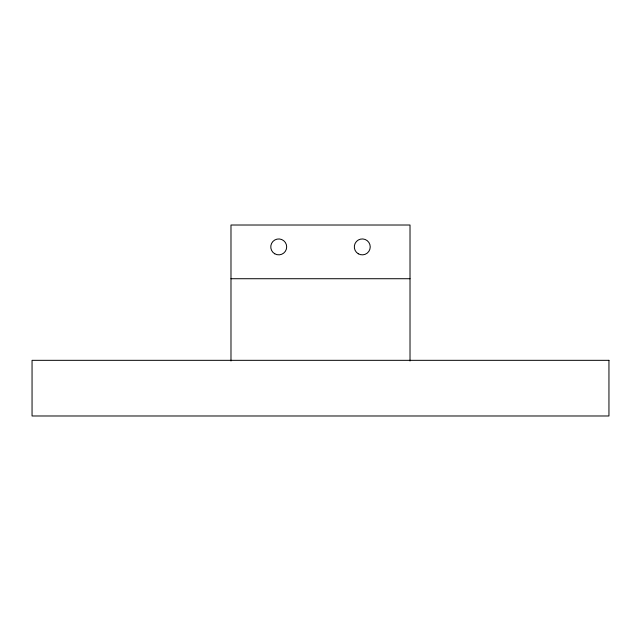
<?xml version="1.0" encoding="UTF-8"?>
<svg xmlns="http://www.w3.org/2000/svg" width="641" height="641" viewBox="0 0 641 641"><rect width="100%" height="100%" fill="white"/><g stroke="black" fill="none" stroke-linecap="round" stroke-linejoin="round"><path stroke-width="0.96" d="M230.984 278.723L410.016 278.723M410.016 360.995L410.016 225.015L230.984 225.015L230.984 360.995M608.95 360.33L32.05 360.33L32.05 415.985L608.95 415.985L608.95 360.33M274.749 253.788A7.956 7.956 0 0 0 286.679 246.897A7.956 7.956 0 0 0 274.749 240.006A7.956 7.956 0 0 0 274.749 253.788M358.295 253.788A7.956 7.956 0 0 0 370.234 246.897A7.956 7.956 0 0 0 358.295 240.006A7.956 7.956 0 0 0 358.295 253.788"/></g></svg>
